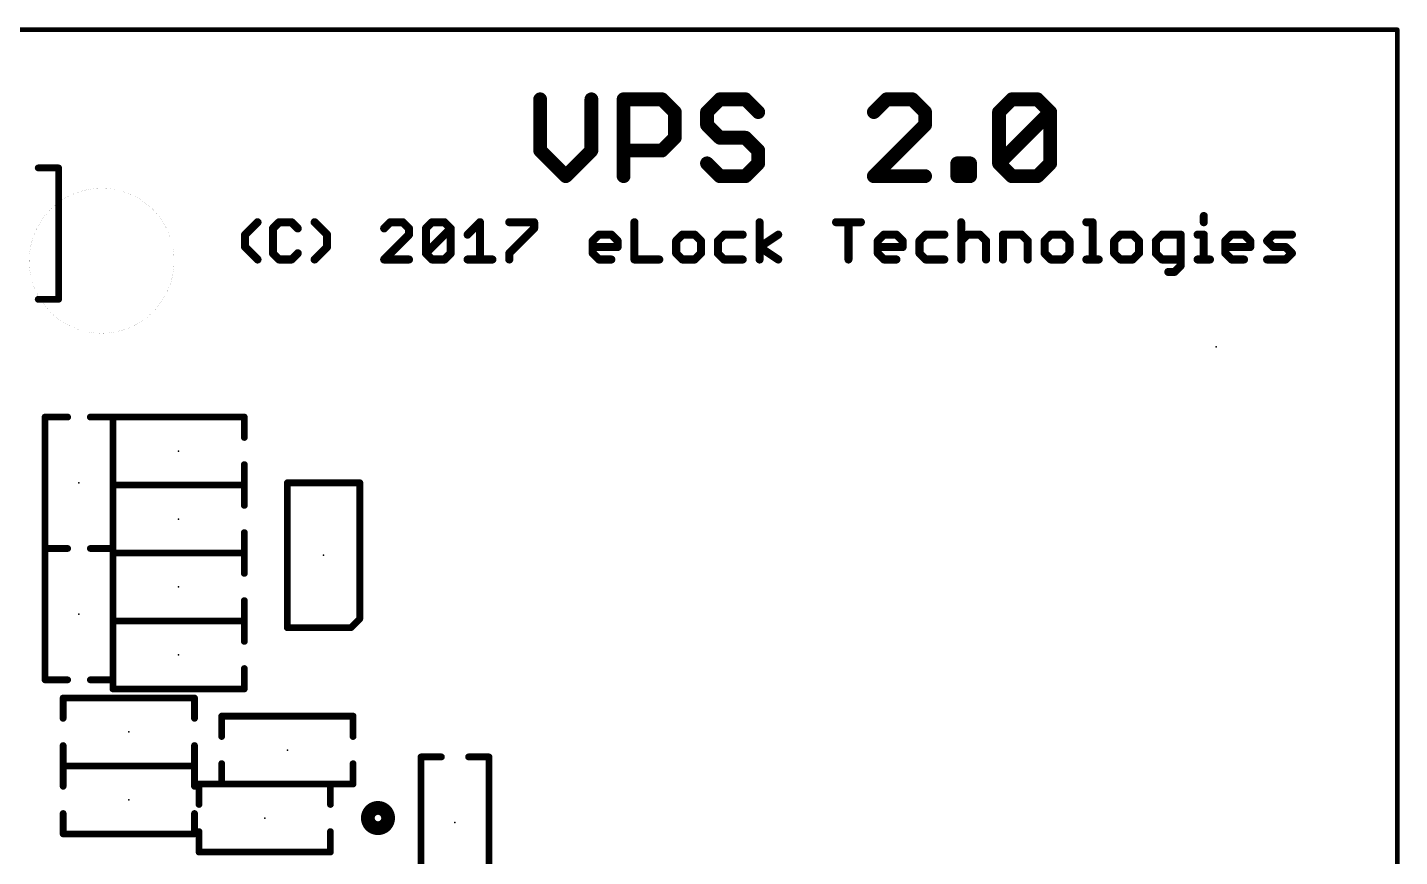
# Model space of a CAD drawing. Extents: x -8.4 to 67.9, y -16 to 61.7.
# Drawn here: x 29.76 to 60.05, y 16.75 to 35.05 of the extents above; entities that cross this region are included whole.
import ezdxf

# ---------------------------------------------------------------- set-up
doc = ezdxf.new("R2010")
doc.units = 0
for name, color, linetype in [('20', 7, 'CONTINUOUS'), ('21', 253, 'CONTINUOUS'), ('23', 7, 'CONTINUOUS')]:
    doc.layers.add(name, color=color, linetype=linetype)

msp = doc.modelspace()

# ---------------------------------------------------------------- linework, layer by layer
at = {"layer": '20', "const_width": 0.1}
for points in [[(60, 35), (0, 35)], [(60, 0), (60, 35)]]:
    msp.add_lwpolyline(points, dxfattribs=at)
at = {"layer": '20', "const_width": 0.05}
for points in [[(60.025, 35, 1), (59.975, 35)], [(60, 34.975, 1), (60, 35.025)]]:
    msp.add_lwpolyline(points, format="xyb", dxfattribs=at)
at = {"layer": '21'}
for points, const_width in [([(41.0796, 33.4642), (41.0796, 32.3332)], 0.3048), ([(42.2107, 32.3332), (42.2107, 33.4642)], 0.3048), ([(42.9212, 31.7676), (42.9212, 33.4642)], 0.3048), ([(42.9212, 33.4642), (43.7695, 33.4642)], 0.3048), ([(43.7695, 33.4642), (44.0523, 33.1815)], 0.3048), ([(44.0523, 33.1815), (44.0523, 32.6159)], 0.3048), ([(45.0455, 33.4642), (44.7627, 33.1815)], 0.3048), ([(44.7627, 33.1815), (44.7627, 32.8987)], 0.3048), ([(45.6111, 33.4642), (45.0455, 33.4642)], 0.3048), ([(45.8938, 33.1815), (45.6111, 33.4642)], 0.3048), ([(48.7287, 33.4642), (48.4459, 33.1815)], 0.3048), ([(49.2942, 33.4642), (48.7287, 33.4642)], 0.3048), ([(49.577, 33.1815), (49.2942, 33.4642)], 0.3048), ([(49.577, 32.8987), (49.577, 33.1815)], 0.3048), ([(51.2082, 33.1815), (51.491, 33.4642)], 0.3048), ([(51.2082, 32.0504), (51.2082, 33.1815)], 0.3048), ([(51.2082, 32.0504), (52.3393, 33.1815)], 0.3048), ([(51.491, 33.4642), (52.0566, 33.4642)], 0.3048), ([(52.0566, 33.4642), (52.3393, 33.1815)], 0.3048), ([(52.3393, 33.1815), (52.3393, 32.0504)], 0.3048), ([(44.7627, 32.8987), (45.0455, 32.6159)], 0.3048), ([(48.4459, 31.7676), (49.577, 32.8987)], 0.3048), ([(44.0523, 32.6159), (43.7695, 32.3332)], 0.3048), ([(45.0455, 32.6159), (45.6111, 32.6159)], 0.3048), ([(45.6111, 32.6159), (45.8938, 32.3332)], 0.3048), ([(41.0796, 32.3332), (41.6452, 31.7676)], 0.3048), ([(41.6452, 31.7676), (42.2107, 32.3332)], 0.3048), ([(43.7695, 32.3332), (42.9212, 32.3332)], 0.3048), ([(45.8938, 32.3332), (45.8938, 32.0504)], 0.3048), ([(45.0455, 31.7676), (44.7627, 32.0504)], 0.3048), ([(45.8938, 32.0504), (45.6111, 31.7676)], 0.3048), ([(50.2875, 31.7676), (50.2875, 32.0504)], 0.3048), ([(50.2875, 32.0504), (50.5702, 32.0504)], 0.3048), ([(50.5702, 32.0504), (50.5702, 31.7676)], 0.3048), ([(51.491, 31.7676), (51.2082, 32.0504)], 0.3048), ([(52.3393, 32.0504), (52.0566, 31.7676)], 0.3048), ([(30, 31.95), (30.45, 31.95)], 0.15), ([(30.45, 31.95), (30.45, 29.05)], 0.15), ([(45.6111, 31.7676), (45.0455, 31.7676)], 0.3048), ([(49.577, 31.7676), (48.4459, 31.7676)], 0.3048), ([(50.5702, 31.7676), (50.2875, 31.7676)], 0.3048), ([(52.0566, 31.7676), (51.491, 31.7676)], 0.3048), ([(55.7286, 30.8882), (55.7286, 30.751)], 0.1778), ([(34.5669, 30.4767), (34.8412, 30.751)], 0.1778), ([(35.3179, 30.751), (35.1808, 30.6139)], 0.1778), ([(35.1808, 30.6139), (35.1808, 30.0653)], 0.1778), ([(35.5922, 30.751), (35.3179, 30.751)], 0.1778), ([(35.7294, 30.6139), (35.5922, 30.751)], 0.1778), ([(36.3758, 30.4767), (36.1015, 30.751)], 0.1778), ([(37.7733, 30.751), (37.6362, 30.6139)], 0.1778), ([(38.0476, 30.751), (37.7733, 30.751)], 0.1778), ([(38.1848, 30.6139), (38.0476, 30.751)], 0.1778), ([(38.1848, 30.4767), (38.1848, 30.6139)], 0.1778), ([(38.557, 30.6139), (38.6941, 30.751)], 0.1778), ([(38.557, 30.0653), (38.557, 30.6139)], 0.1778), ([(38.557, 30.0653), (39.1056, 30.6139)], 0.1778), ([(38.6941, 30.751), (38.9684, 30.751)], 0.1778), ([(38.9684, 30.751), (39.1056, 30.6139)], 0.1778), ([(39.1056, 30.6139), (39.1056, 30.0653)], 0.1778), ([(39.4778, 30.4767), (39.7521, 30.751)], 0.1778), ([(39.7521, 30.751), (39.7521, 29.9281)], 0.1778), ([(40.3985, 30.751), (40.9471, 30.751)], 0.1778), ([(40.9471, 30.6139), (40.3985, 30.0653)], 0.1778), ([(40.9471, 30.751), (40.9471, 30.6139)], 0.1778), ([(43.1609, 30.751), (43.1609, 29.9281)], 0.1778), ([(45.9232, 29.9281), (45.9232, 30.751)], 0.1778), ([(47.6113, 30.751), (48.1599, 30.751)], 0.1778), ([(47.8856, 29.9281), (47.8856, 30.751)], 0.1778), ([(50.3737, 30.751), (50.3737, 29.9281)], 0.1778), ([(53.1361, 30.751), (53.2732, 30.751)], 0.1778), ([(53.2732, 30.751), (53.2732, 29.9281)], 0.1778), ([(34.5669, 30.2024), (34.5669, 30.4767)], 0.1778), ([(34.8412, 29.9281), (34.5669, 30.2024)], 0.1778), ([(36.1015, 29.9281), (36.3758, 30.2024)], 0.1778), ([(36.3758, 30.2024), (36.3758, 30.4767)], 0.1778), ([(37.6362, 29.9281), (38.1848, 30.4767)], 0.1778), ([(42.2401, 30.3396), (42.3773, 30.4767)], 0.1778), ([(42.2401, 30.0653), (42.2401, 30.3396)], 0.1778), ([(42.7887, 30.2024), (42.2401, 30.2024)], 0.1778), ([(42.3773, 30.4767), (42.6516, 30.4767)], 0.1778), ([(42.6516, 30.4767), (42.7887, 30.3396)], 0.1778), ([(42.7887, 30.3396), (42.7887, 30.2024)], 0.1778), ([(44.2188, 30.4767), (44.0817, 30.3396)], 0.1778), ([(44.0817, 30.3396), (44.0817, 30.0653)], 0.1778), ([(44.4931, 30.4767), (44.2188, 30.4767)], 0.1778), ([(44.6303, 30.3396), (44.4931, 30.4767)], 0.1778), ([(44.6303, 30.0653), (44.6303, 30.3396)], 0.1778), ([(45.1396, 30.4767), (45.0025, 30.3396)], 0.1778), ([(45.0025, 30.3396), (45.0025, 30.0653)], 0.1778), ([(45.5511, 30.4767), (45.1396, 30.4767)], 0.1778), ([(45.9232, 30.2024), (46.3347, 30.4767)], 0.1778), ([(46.3347, 29.9281), (45.9232, 30.2024)], 0.1778), ([(48.5321, 30.3396), (48.6693, 30.4767)], 0.1778), ([(48.5321, 30.0653), (48.5321, 30.3396)], 0.1778), ([(49.0807, 30.2024), (48.5321, 30.2024)], 0.1778), ([(48.6693, 30.4767), (48.9436, 30.4767)], 0.1778), ([(48.9436, 30.4767), (49.0807, 30.3396)], 0.1778), ([(49.0807, 30.3396), (49.0807, 30.2024)], 0.1778), ([(49.5901, 30.4767), (49.4529, 30.3396)], 0.1778), ([(49.4529, 30.3396), (49.4529, 30.0653)], 0.1778), ([(50.0015, 30.4767), (49.5901, 30.4767)], 0.1778), ([(50.3737, 30.3396), (50.5109, 30.4767)], 0.1778), ([(50.5109, 30.4767), (50.7852, 30.4767)], 0.1778), ([(50.7852, 30.4767), (50.9223, 30.3396)], 0.1778), ([(50.9223, 30.3396), (50.9223, 29.9281)], 0.1778), ([(51.2945, 29.9281), (51.2945, 30.4767)], 0.1778), ([(51.2945, 30.4767), (51.7059, 30.4767)], 0.1778), ([(51.7059, 30.4767), (51.8431, 30.3396)], 0.1778), ([(51.8431, 30.3396), (51.8431, 29.9281)], 0.1778), ([(52.3524, 30.4767), (52.2153, 30.3396)], 0.1778), ([(52.2153, 30.3396), (52.2153, 30.0653)], 0.1778), ([(52.6267, 30.4767), (52.3524, 30.4767)], 0.1778), ([(52.7639, 30.3396), (52.6267, 30.4767)], 0.1778), ([(52.7639, 30.0653), (52.7639, 30.3396)], 0.1778), ([(53.8871, 30.4767), (53.7499, 30.3396)], 0.1778), ([(53.7499, 30.3396), (53.7499, 30.0653)], 0.1778), ([(54.1614, 30.4767), (53.8871, 30.4767)], 0.1778), ([(54.2985, 30.3396), (54.1614, 30.4767)], 0.1778), ([(54.2985, 30.0653), (54.2985, 30.3396)], 0.1778), ([(54.8078, 30.4767), (54.6707, 30.3396)], 0.1778), ([(54.6707, 30.3396), (54.6707, 30.0653)], 0.1778), ([(55.2193, 30.4767), (54.8078, 30.4767)], 0.1778), ([(55.2193, 29.791), (55.2193, 30.4767)], 0.1778), ([(55.5915, 30.4767), (55.7286, 30.4767)], 0.1778), ([(55.7286, 30.4767), (55.7286, 29.9281)], 0.1778), ([(56.2053, 30.3396), (56.3425, 30.4767)], 0.1778), ([(56.2053, 30.0653), (56.2053, 30.3396)], 0.1778), ([(56.7539, 30.2024), (56.2053, 30.2024)], 0.1778), ([(56.3425, 30.4767), (56.6168, 30.4767)], 0.1778), ([(56.6168, 30.4767), (56.7539, 30.3396)], 0.1778), ([(56.7539, 30.3396), (56.7539, 30.2024)], 0.1778), ([(57.1261, 30.3396), (57.2633, 30.4767)], 0.1778), ([(57.2633, 30.2024), (57.1261, 30.3396)], 0.1778), ([(57.2633, 30.4767), (57.6747, 30.4767)], 0.1778), ([(57.5376, 30.2024), (57.2633, 30.2024)], 0.1778), ([(57.6747, 30.0653), (57.5376, 30.2024)], 0.1778), ([(35.1808, 30.0653), (35.3179, 29.9281)], 0.1778), ([(35.3179, 29.9281), (35.5922, 29.9281)], 0.1778), ([(35.5922, 29.9281), (35.7294, 30.0653)], 0.1778), ([(38.1848, 29.9281), (37.6362, 29.9281)], 0.1778), ([(38.6941, 29.9281), (38.557, 30.0653)], 0.1778), ([(38.9684, 29.9281), (38.6941, 29.9281)], 0.1778), ([(39.1056, 30.0653), (38.9684, 29.9281)], 0.1778), ([(39.4778, 29.9281), (40.0264, 29.9281)], 0.1778), ([(40.3985, 30.0653), (40.3985, 29.9281)], 0.1778), ([(42.3773, 29.9281), (42.2401, 30.0653)], 0.1778), ([(42.6516, 29.9281), (42.3773, 29.9281)], 0.1778), ([(43.1609, 29.9281), (43.7095, 29.9281)], 0.1778), ([(44.0817, 30.0653), (44.2188, 29.9281)], 0.1778), ([(44.2188, 29.9281), (44.4931, 29.9281)], 0.1778), ([(44.4931, 29.9281), (44.6303, 30.0653)], 0.1778), ([(45.0025, 30.0653), (45.1396, 29.9281)], 0.1778), ([(45.1396, 29.9281), (45.5511, 29.9281)], 0.1778), ([(48.6693, 29.9281), (48.5321, 30.0653)], 0.1778), ([(48.9436, 29.9281), (48.6693, 29.9281)], 0.1778), ([(49.4529, 30.0653), (49.5901, 29.9281)], 0.1778), ([(49.5901, 29.9281), (50.0015, 29.9281)], 0.1778), ([(52.2153, 30.0653), (52.3524, 29.9281)], 0.1778), ([(52.3524, 29.9281), (52.6267, 29.9281)], 0.1778), ([(52.6267, 29.9281), (52.7639, 30.0653)], 0.1778), ([(53.1361, 29.9281), (53.4104, 29.9281)], 0.1778), ([(53.7499, 30.0653), (53.8871, 29.9281)], 0.1778), ([(53.8871, 29.9281), (54.1614, 29.9281)], 0.1778), ([(54.1614, 29.9281), (54.2985, 30.0653)], 0.1778), ([(54.6707, 30.0653), (54.8078, 29.9281)], 0.1778), ([(54.8078, 29.9281), (55.2193, 29.9281)], 0.1778), ([(55.5915, 29.9281), (55.8658, 29.9281)], 0.1778), ([(56.3425, 29.9281), (56.2053, 30.0653)], 0.1778), ([(56.6168, 29.9281), (56.3425, 29.9281)], 0.1778), ([(57.1261, 29.9281), (57.5376, 29.9281)], 0.1778), ([(57.5376, 29.9281), (57.6747, 30.0653)], 0.1778), ([(54.945, 29.6538), (55.0821, 29.6538)], 0.1778), ([(55.0821, 29.6538), (55.2193, 29.791)], 0.1778), ([(30.45, 29.05), (30, 29.05)], 0.15), ([(30.15, 23.55), (30.15, 26.45)], 0.15), ([(30.15, 26.45), (30.65, 26.45)], 0.15), ([(31.15, 26.45), (31.65, 26.45)], 0.15), ([(31.65, 26), (31.65, 26.45)], 0.15), ([(31.65, 26.45), (34.55, 26.45)], 0.15), ([(31.65, 26.45), (31.65, 23.55)], 0.15), ([(34.55, 26.45), (34.55, 26)], 0.15), ([(31.65, 24.95), (31.65, 25.4)], 0.15), ([(34.55, 25.4), (34.55, 24.95)], 0.15), ([(34.55, 24.95), (31.65, 24.95)], 0.15), ([(31.65, 24.5), (31.65, 24.95)], 0.15), ([(31.65, 24.95), (34.55, 24.95)], 0.15), ([(34.55, 24.95), (34.55, 24.5)], 0.15), ([(35.5, 25), (37.1, 25)], 0.15), ([(35.5, 21.8), (35.5, 25)], 0.15), ([(37.1, 25), (37.1, 22)], 0.15), ([(31.65, 23.45), (31.65, 23.9)], 0.15), ([(34.55, 23.9), (34.55, 23.45)], 0.15), ([(30.65, 23.55), (30.15, 23.55)], 0.15), ([(30.15, 20.65), (30.15, 23.55)], 0.15), ([(30.15, 23.55), (30.65, 23.55)], 0.15), ([(31.65, 23.55), (31.15, 23.55)], 0.15), ([(31.15, 23.55), (31.65, 23.55)], 0.15), ([(31.65, 23.55), (31.65, 20.65)], 0.15), ([(31.65, 23), (31.65, 23.45)], 0.15), ([(31.65, 23.45), (34.55, 23.45)], 0.15), ([(34.55, 23.45), (31.65, 23.45)], 0.15), ([(34.55, 23.45), (34.55, 23)], 0.15), ([(31.65, 21.95), (31.65, 22.4)], 0.15), ([(34.55, 22.4), (34.55, 21.95)], 0.15), ([(31.65, 21.5), (31.65, 21.95)], 0.15), ([(31.65, 21.95), (34.55, 21.95)], 0.15), ([(34.55, 21.95), (31.65, 21.95)], 0.15), ([(34.55, 21.95), (34.55, 21.5)], 0.15), ([(36.9, 21.8), (35.5, 21.8)], 0.15), ([(37.1, 22), (36.9, 21.8)], 0.15), ([(31.65, 20.45), (31.65, 20.9)], 0.15), ([(34.55, 20.9), (34.55, 20.45)], 0.15), ([(30.65, 20.65), (30.15, 20.65)], 0.15), ([(31.65, 20.65), (31.15, 20.65)], 0.15), ([(30.55, 19.8), (30.55, 20.25)], 0.15), ([(30.55, 20.25), (33.45, 20.25)], 0.15), ([(34.55, 20.45), (31.65, 20.45)], 0.15), ([(33.45, 20.25), (33.45, 19.8)], 0.15), ([(34.05, 19.4), (34.05, 19.85)], 0.15), ([(34.05, 19.85), (36.95, 19.85)], 0.15), ([(36.95, 19.85), (36.95, 19.4)], 0.15), ([(30.55, 18.75), (30.55, 19.2)], 0.15), ([(33.45, 19.2), (33.45, 18.75)], 0.15), ([(30.55, 18.3), (30.55, 18.75)], 0.15), ([(30.55, 18.75), (33.45, 18.75)], 0.15), ([(33.45, 18.75), (30.55, 18.75)], 0.15), ([(33.45, 18.75), (33.45, 18.3)], 0.15), ([(34.05, 18.35), (34.05, 18.8)], 0.15), ([(36.95, 18.8), (36.95, 18.35)], 0.15), ([(38.45, 16.05), (38.45, 18.95)], 0.15), ([(38.45, 18.95), (38.9, 18.95)], 0.15), ([(39.5, 18.95), (39.95, 18.95)], 0.15), ([(39.95, 18.95), (39.95, 16.05)], 0.15), ([(33.55, 17.9), (33.55, 18.35)], 0.15), ([(33.55, 18.35), (36.45, 18.35)], 0.15), ([(36.95, 18.35), (34.05, 18.35)], 0.15), ([(36.45, 18.35), (36.45, 17.9)], 0.15), ([(30.55, 17.25), (30.55, 17.7)], 0.15), ([(33.45, 17.7), (33.45, 17.25)], 0.15), ([(33.45, 17.25), (30.55, 17.25)], 0.15), ([(33.55, 16.85), (33.55, 17.3)], 0.15), ([(36.45, 17.3), (36.45, 16.85)], 0.15), ([(36.45, 16.85), (33.55, 16.85)], 0.15)]:
    msp.add_lwpolyline(points, dxfattribs=dict(at, const_width=const_width))
for points, const_width in [([(41.1558, 33.4642, 1), (41.0034, 33.4642)], 0.1524), ([(42.2869, 33.4642, 1), (42.1345, 33.4642)], 0.1524), ([(42.9974, 33.4642, 1), (42.845, 33.4642)], 0.1524), ([(42.9212, 33.5404, 1), (42.9212, 33.388)], 0.1524), ([(43.8234, 33.5181, 1), (43.7156, 33.4104)], 0.1524), ([(43.7695, 33.388, 1), (43.7695, 33.5404)], 0.1524), ([(44.1285, 33.1815, 1), (43.9761, 33.1815)], 0.1524), ([(44.8389, 33.1815, 1), (44.6865, 33.1815)], 0.1524), ([(45.0455, 33.5404, 1), (45.0455, 33.388)], 0.1524), ([(45.0994, 33.4104, 1), (44.9916, 33.5181)], 0.1524), ([(45.665, 33.5181, 1), (45.5572, 33.4104)], 0.1524), ([(45.6111, 33.388, 1), (45.6111, 33.5404)], 0.1524), ([(48.7287, 33.5404, 1), (48.7287, 33.388)], 0.1524), ([(48.7825, 33.4104, 1), (48.6748, 33.5181)], 0.1524), ([(49.3481, 33.5181, 1), (49.2403, 33.4104)], 0.1524), ([(49.2942, 33.388, 1), (49.2942, 33.5404)], 0.1524), ([(49.6532, 33.1815, 1), (49.5008, 33.1815)], 0.1524), ([(51.2844, 33.1815, 1), (51.132, 33.1815)], 0.1524), ([(51.491, 33.5404, 1), (51.491, 33.388)], 0.1524), ([(51.5449, 33.4104, 1), (51.4371, 33.5181)], 0.1524), ([(52.1105, 33.5181, 1), (52.0027, 33.4104)], 0.1524), ([(52.0566, 33.388, 1), (52.0566, 33.5404)], 0.1524), ([(52.4155, 33.1815, 1), (52.2631, 33.1815)], 0.1524), ([(52.3932, 33.1276, 1), (52.2855, 33.2354)], 0.1524), ([(43.9984, 33.1276, 1), (44.1062, 33.2354)], 0.1524), ([(44.7089, 33.2354, 1), (44.8166, 33.1276)], 0.1524), ([(44.8166, 32.9526, 1), (44.7089, 32.8448)], 0.1524), ([(45.84, 33.1276, 1), (45.9477, 33.2354)], 0.1524), ([(48.392, 33.2354, 1), (48.4998, 33.1276)], 0.1524), ([(49.5231, 33.1276, 1), (49.6309, 33.2354)], 0.1524), ([(49.6309, 32.8448, 1), (49.5231, 32.9526)], 0.1524), ([(51.1544, 33.2354, 1), (51.2621, 33.1276)], 0.1524), ([(52.2855, 33.1276, 1), (52.3932, 33.2354)], 0.1524), ([(44.1062, 32.562, 1), (43.9984, 32.6698)], 0.1524), ([(44.6865, 32.8987, 1), (44.8389, 32.8987)], 0.1524), ([(45.0455, 32.6921, 1), (45.0455, 32.5397)], 0.1524), ([(44.9916, 32.562, 1), (45.0994, 32.6698)], 0.1524), ([(45.665, 32.6698, 1), (45.5572, 32.562)], 0.1524), ([(45.6111, 32.5397, 1), (45.6111, 32.6921)], 0.1524), ([(49.5008, 32.8987, 1), (49.6532, 32.8987)], 0.1524), ([(41.1335, 32.387, 1), (41.0257, 32.2793)], 0.1524), ([(41.0034, 32.3332, 1), (41.1558, 32.3332)], 0.1524), ([(42.1345, 32.3332, 1), (42.2869, 32.3332)], 0.1524), ([(42.2646, 32.2793, 1), (42.1568, 32.387)], 0.1524), ([(42.9212, 32.4094, 1), (42.9212, 32.257)], 0.1524), ([(43.7156, 32.387, 1), (43.8234, 32.2793)], 0.1524), ([(43.7695, 32.257, 1), (43.7695, 32.4094)], 0.1524), ([(43.9761, 32.6159, 1), (44.1285, 32.6159)], 0.1524), ([(45.97, 32.3332, 1), (45.8176, 32.3332)], 0.1524), ([(45.84, 32.2793, 1), (45.9477, 32.387)], 0.1524), ([(44.8166, 32.1043, 1), (44.7089, 31.9965)], 0.1524), ([(45.8176, 32.0504, 1), (45.97, 32.0504)], 0.1524), ([(45.9477, 31.9965, 1), (45.84, 32.1043)], 0.1524), ([(50.3637, 32.0504, 1), (50.2113, 32.0504)], 0.1524), ([(50.2875, 32.1266, 1), (50.2875, 31.9742)], 0.1524), ([(50.6464, 32.0504, 1), (50.494, 32.0504)], 0.1524), ([(50.5702, 31.9742, 1), (50.5702, 32.1266)], 0.1524), ([(51.132, 32.0504, 1), (51.2844, 32.0504)], 0.1524), ([(51.2621, 32.1043, 1), (51.1544, 31.9965)], 0.1524), ([(51.1544, 32.1043, 1), (51.2621, 31.9965)], 0.1524), ([(52.2631, 32.0504, 1), (52.4155, 32.0504)], 0.1524), ([(52.3932, 31.9965, 1), (52.2855, 32.1043)], 0.1524), ([(30, 31.9875, 1), (30, 31.9125)], 0.075), ([(30.4875, 31.95, 1), (30.4125, 31.95)], 0.075), ([(30.45, 31.9125, 1), (30.45, 31.9875)], 0.075), ([(41.5913, 31.8215, 1), (41.699, 31.7137)], 0.1524), ([(41.5913, 31.7137, 1), (41.699, 31.8215)], 0.1524), ([(42.845, 31.7676, 1), (42.9974, 31.7676)], 0.1524), ([(45.0455, 31.8438, 1), (45.0455, 31.6914)], 0.1524), ([(44.9916, 31.7137, 1), (45.0994, 31.8215)], 0.1524), ([(45.5572, 31.8215, 1), (45.665, 31.7137)], 0.1524), ([(45.6111, 31.6914, 1), (45.6111, 31.8438)], 0.1524), ([(48.4459, 31.8438, 1), (48.4459, 31.6914)], 0.1524), ([(48.392, 31.8215, 1), (48.4998, 31.7137)], 0.1524), ([(49.577, 31.6914, 1), (49.577, 31.8438)], 0.1524), ([(50.2875, 31.8438, 1), (50.2875, 31.6914)], 0.1524), ([(50.2113, 31.7676, 1), (50.3637, 31.7676)], 0.1524), ([(50.494, 31.7676, 1), (50.6464, 31.7676)], 0.1524), ([(50.5702, 31.6914, 1), (50.5702, 31.8438)], 0.1524), ([(51.491, 31.8438, 1), (51.491, 31.6914)], 0.1524), ([(51.4371, 31.7137, 1), (51.5449, 31.8215)], 0.1524), ([(52.0027, 31.8215, 1), (52.1105, 31.7137)], 0.1524), ([(52.0566, 31.6914, 1), (52.0566, 31.8438)], 0.1524), ([(31.4, 28.3, 1), (31.4, 31.5, 1), (31.4, 28.3)], 0.001), ([(55.7731, 30.8882, 1), (55.6842, 30.8882)], 0.0889), ([(34.8726, 30.7196, 1), (34.8098, 30.7824)], 0.0889), ([(35.1493, 30.6453, 1), (35.2122, 30.5824)], 0.0889), ([(35.2252, 30.6139, 1), (35.1363, 30.6139)], 0.0889), ([(35.3179, 30.7955, 1), (35.3179, 30.7066)], 0.0889), ([(35.3493, 30.7196, 1), (35.2865, 30.7824)], 0.0889), ([(35.6236, 30.7824, 1), (35.5608, 30.7196)], 0.0889), ([(35.5922, 30.7066, 1), (35.5922, 30.7955)], 0.0889), ([(35.6979, 30.5824, 1), (35.7608, 30.6453)], 0.0889), ([(36.133, 30.7824, 1), (36.0701, 30.7196)], 0.0889), ([(37.6047, 30.6453, 1), (37.6676, 30.5824)], 0.0889), ([(37.7733, 30.7955, 1), (37.7733, 30.7066)], 0.0889), ([(37.8048, 30.7196, 1), (37.7419, 30.7824)], 0.0889), ([(38.0791, 30.7824, 1), (38.0162, 30.7196)], 0.0889), ([(38.0476, 30.7066, 1), (38.0476, 30.7955)], 0.0889), ([(38.2292, 30.6139, 1), (38.1403, 30.6139)], 0.0889), ([(38.1533, 30.5824, 1), (38.2162, 30.6453)], 0.0889), ([(38.5255, 30.6453, 1), (38.5884, 30.5824)], 0.0889), ([(38.6014, 30.6139, 1), (38.5125, 30.6139)], 0.0889), ([(38.6941, 30.7955, 1), (38.6941, 30.7066)], 0.0889), ([(38.7255, 30.7196, 1), (38.6627, 30.7824)], 0.0889), ([(38.9998, 30.7824, 1), (38.937, 30.7196)], 0.0889), ([(38.9684, 30.7066, 1), (38.9684, 30.7955)], 0.0889), ([(39.15, 30.6139, 1), (39.0611, 30.6139)], 0.0889), ([(39.137, 30.5824, 1), (39.0741, 30.6453)], 0.0889), ([(39.0741, 30.5824, 1), (39.137, 30.6453)], 0.0889), ([(39.7965, 30.751, 1), (39.7076, 30.751)], 0.0889), ([(39.7835, 30.7196, 1), (39.7206, 30.7824)], 0.0889), ([(40.3985, 30.7955, 1), (40.3985, 30.7066)], 0.0889), ([(40.9916, 30.751, 1), (40.9027, 30.751)], 0.0889), ([(40.9027, 30.6139, 1), (40.9916, 30.6139)], 0.0889), ([(40.9786, 30.5824, 1), (40.9157, 30.6453)], 0.0889), ([(40.9471, 30.7066, 1), (40.9471, 30.7955)], 0.0889), ([(43.2053, 30.751, 1), (43.1164, 30.751)], 0.0889), ([(45.9677, 30.751, 1), (45.8788, 30.751)], 0.0889), ([(47.6113, 30.7955, 1), (47.6113, 30.7066)], 0.0889), ([(47.9301, 30.751, 1), (47.8412, 30.751)], 0.0889), ([(48.1599, 30.7066, 1), (48.1599, 30.7955)], 0.0889), ([(50.4181, 30.751, 1), (50.3293, 30.751)], 0.0889), ([(53.1361, 30.7955, 1), (53.1361, 30.7066)], 0.0889), ([(53.3177, 30.751, 1), (53.2288, 30.751)], 0.0889), ([(53.2732, 30.7066, 1), (53.2732, 30.7955)], 0.0889), ([(55.6842, 30.751, 1), (55.7731, 30.751)], 0.0889), ([(34.5355, 30.5081, 1), (34.5983, 30.4453)], 0.0889), ([(34.5983, 30.2338, 1), (34.5355, 30.171)], 0.0889), ([(34.6114, 30.4767, 1), (34.5225, 30.4767)], 0.0889), ([(36.4203, 30.4767, 1), (36.3314, 30.4767)], 0.0889), ([(36.3444, 30.4453, 1), (36.4073, 30.5081)], 0.0889), ([(36.4073, 30.171, 1), (36.3444, 30.2338)], 0.0889), ([(38.1403, 30.4767, 1), (38.2292, 30.4767)], 0.0889), ([(38.2162, 30.4453, 1), (38.1534, 30.5081)], 0.0889), ([(39.4463, 30.5081, 1), (39.5092, 30.4453)], 0.0889), ([(42.2087, 30.371, 1), (42.2715, 30.3081)], 0.0889), ([(42.2401, 30.2469, 1), (42.2401, 30.1579)], 0.0889), ([(42.2846, 30.3396, 1), (42.1957, 30.3396)], 0.0889), ([(42.3773, 30.5212, 1), (42.3773, 30.4322)], 0.0889), ([(42.4087, 30.4453, 1), (42.3458, 30.5081)], 0.0889), ([(42.683, 30.5081, 1), (42.6201, 30.4453)], 0.0889), ([(42.6516, 30.4322, 1), (42.6516, 30.5212)], 0.0889), ([(42.8332, 30.3396, 1), (42.7443, 30.3396)], 0.0889), ([(42.7573, 30.3081, 1), (42.8201, 30.371)], 0.0889), ([(42.7887, 30.1579, 1), (42.7887, 30.2469)], 0.0889), ([(44.0502, 30.371, 1), (44.1131, 30.3081)], 0.0889), ([(44.1261, 30.3396, 1), (44.0372, 30.3396)], 0.0889), ([(44.2188, 30.5212, 1), (44.2188, 30.4322)], 0.0889), ([(44.2503, 30.4453, 1), (44.1874, 30.5081)], 0.0889), ([(44.5246, 30.5081, 1), (44.4617, 30.4453)], 0.0889), ([(44.4931, 30.4322, 1), (44.4931, 30.5212)], 0.0889), ([(44.6747, 30.3396, 1), (44.5858, 30.3396)], 0.0889), ([(44.5988, 30.3081, 1), (44.6617, 30.371)], 0.0889), ([(44.971, 30.371, 1), (45.0339, 30.3081)], 0.0889), ([(45.0469, 30.3396, 1), (44.958, 30.3396)], 0.0889), ([(45.1396, 30.5212, 1), (45.1396, 30.4322)], 0.0889), ([(45.171, 30.4453, 1), (45.1082, 30.5081)], 0.0889), ([(45.5511, 30.4322, 1), (45.5511, 30.5212)], 0.0889), ([(45.9479, 30.2394, 1), (45.8986, 30.1654)], 0.0889), ([(46.3593, 30.4397, 1), (46.31, 30.5137)], 0.0889), ([(48.5007, 30.371, 1), (48.5636, 30.3081)], 0.0889), ([(48.5321, 30.2469, 1), (48.5321, 30.1579)], 0.0889), ([(48.5766, 30.3396, 1), (48.4877, 30.3396)], 0.0889), ([(48.6693, 30.5212, 1), (48.6693, 30.4322)], 0.0889), ([(48.7007, 30.4453, 1), (48.6379, 30.5081)], 0.0889), ([(48.975, 30.5081, 1), (48.9122, 30.4453)], 0.0889), ([(48.9436, 30.4322, 1), (48.9436, 30.5212)], 0.0889), ([(49.1252, 30.3396, 1), (49.0363, 30.3396)], 0.0889), ([(49.0493, 30.3081, 1), (49.1122, 30.371)], 0.0889), ([(49.0807, 30.1579, 1), (49.0807, 30.2469)], 0.0889), ([(49.4215, 30.371, 1), (49.4843, 30.3081)], 0.0889), ([(49.4974, 30.3396, 1), (49.4085, 30.3396)], 0.0889), ([(49.5901, 30.5212, 1), (49.5901, 30.4322)], 0.0889), ([(49.6215, 30.4453, 1), (49.5586, 30.5081)], 0.0889), ([(50.0015, 30.4322, 1), (50.0015, 30.5212)], 0.0889), ([(50.3423, 30.371, 1), (50.4051, 30.3081)], 0.0889), ([(50.5109, 30.5212, 1), (50.5109, 30.4322)], 0.0889), ([(50.5423, 30.4453, 1), (50.4794, 30.5081)], 0.0889), ([(50.8166, 30.5081, 1), (50.7537, 30.4453)], 0.0889), ([(50.7852, 30.4322, 1), (50.7852, 30.5212)], 0.0889), ([(50.9667, 30.3396, 1), (50.8779, 30.3396)], 0.0889), ([(50.8909, 30.3081, 1), (50.9537, 30.371)], 0.0889), ([(51.2945, 30.5212, 1), (51.2945, 30.4322)], 0.0889), ([(51.3389, 30.4767, 1), (51.25, 30.4767)], 0.0889), ([(51.7374, 30.5081, 1), (51.6745, 30.4453)], 0.0889), ([(51.7059, 30.4322, 1), (51.7059, 30.5212)], 0.0889), ([(51.8875, 30.3396, 1), (51.7986, 30.3396)], 0.0889), ([(51.8117, 30.3081, 1), (51.8745, 30.371)], 0.0889), ([(52.1838, 30.371, 1), (52.2467, 30.3081)], 0.0889), ([(52.2597, 30.3396, 1), (52.1708, 30.3396)], 0.0889), ([(52.3524, 30.5212, 1), (52.3524, 30.4322)], 0.0889), ([(52.3838, 30.4453, 1), (52.321, 30.5081)], 0.0889), ([(52.6581, 30.5081, 1), (52.5953, 30.4453)], 0.0889), ([(52.6267, 30.4322, 1), (52.6267, 30.5212)], 0.0889), ([(52.8083, 30.3396, 1), (52.7194, 30.3396)], 0.0889), ([(52.7324, 30.3081, 1), (52.7953, 30.371)], 0.0889), ([(53.7185, 30.371, 1), (53.7813, 30.3081)], 0.0889), ([(53.7944, 30.3396, 1), (53.7055, 30.3396)], 0.0889), ([(53.8871, 30.5212, 1), (53.8871, 30.4322)], 0.0889), ([(53.9185, 30.4453, 1), (53.8556, 30.5081)], 0.0889), ([(54.1928, 30.5081, 1), (54.1299, 30.4453)], 0.0889), ([(54.1614, 30.4322, 1), (54.1614, 30.5212)], 0.0889), ([(54.343, 30.3396, 1), (54.2541, 30.3396)], 0.0889), ([(54.2671, 30.3081, 1), (54.3299, 30.371)], 0.0889), ([(54.7151, 30.3396, 1), (54.6262, 30.3396)], 0.0889), ([(54.6393, 30.371, 1), (54.7021, 30.3081)], 0.0889), ([(54.8078, 30.5212, 1), (54.8078, 30.4322)], 0.0889), ([(54.8393, 30.4453, 1), (54.7764, 30.5081)], 0.0889), ([(55.2637, 30.4767, 1), (55.1748, 30.4767)], 0.0889), ([(55.2193, 30.4322, 1), (55.2193, 30.5212)], 0.0889), ([(55.5915, 30.5212, 1), (55.5915, 30.4322)], 0.0889), ([(55.7731, 30.4767, 1), (55.6842, 30.4767)], 0.0889), ([(55.7286, 30.4322, 1), (55.7286, 30.5212)], 0.0889), ([(56.1739, 30.371, 1), (56.2368, 30.3081)], 0.0889), ([(56.2053, 30.2469, 1), (56.2053, 30.1579)], 0.0889), ([(56.2498, 30.3396, 1), (56.1609, 30.3396)], 0.0889), ([(56.3425, 30.5212, 1), (56.3425, 30.4322)], 0.0889), ([(56.3739, 30.4453, 1), (56.3111, 30.5081)], 0.0889), ([(56.6482, 30.5081, 1), (56.5854, 30.4453)], 0.0889), ([(56.6168, 30.4322, 1), (56.6168, 30.5212)], 0.0889), ([(56.7984, 30.3396, 1), (56.7095, 30.3396)], 0.0889), ([(56.7225, 30.3081, 1), (56.7854, 30.371)], 0.0889), ([(56.7539, 30.1579, 1), (56.7539, 30.2469)], 0.0889), ([(57.1575, 30.371, 1), (57.0947, 30.3081)], 0.0889), ([(57.0947, 30.371, 1), (57.1575, 30.3081)], 0.0889), ([(57.2633, 30.5212, 1), (57.2633, 30.4322)], 0.0889), ([(57.2633, 30.2469, 1), (57.2633, 30.1579)], 0.0889), ([(57.2947, 30.4453, 1), (57.2318, 30.5081)], 0.0889), ([(57.569, 30.2338, 1), (57.5061, 30.171)], 0.0889), ([(57.5376, 30.1579, 1), (57.5376, 30.2469)], 0.0889), ([(57.6747, 30.4322, 1), (57.6747, 30.5212)], 0.0889), ([(34.5225, 30.2024, 1), (34.6114, 30.2024)], 0.0889), ([(34.8098, 29.8967, 1), (34.8726, 29.9595)], 0.0889), ([(35.2122, 30.0967, 1), (35.1493, 30.0338)], 0.0889), ([(35.1363, 30.0653, 1), (35.2252, 30.0653)], 0.0889), ([(35.3179, 29.9726, 1), (35.3179, 29.8836)], 0.0889), ([(35.2865, 29.8967, 1), (35.3493, 29.9595)], 0.0889), ([(35.5608, 29.9595, 1), (35.6236, 29.8967)], 0.0889), ([(35.5922, 29.8836, 1), (35.5922, 29.9726)], 0.0889), ([(35.7608, 30.0338, 1), (35.6979, 30.0967)], 0.0889), ([(36.0701, 29.9595, 1), (36.133, 29.8967)], 0.0889), ([(36.3314, 30.2024, 1), (36.4203, 30.2024)], 0.0889), ([(37.6362, 29.9726, 1), (37.6362, 29.8836)], 0.0889), ([(37.6048, 29.9595, 1), (37.6676, 29.8967)], 0.0889), ([(38.1848, 29.8836, 1), (38.1848, 29.9726)], 0.0889), ([(38.5884, 30.0967, 1), (38.5255, 30.0338)], 0.0889), ([(38.5255, 30.0967, 1), (38.5884, 30.0338)], 0.0889), ([(38.5125, 30.0653, 1), (38.6014, 30.0653)], 0.0889), ([(38.6941, 29.9726, 1), (38.6941, 29.8836)], 0.0889), ([(38.6627, 29.8967, 1), (38.7255, 29.9595)], 0.0889), ([(38.937, 29.9595, 1), (38.9998, 29.8967)], 0.0889), ([(38.9684, 29.8836, 1), (38.9684, 29.9726)], 0.0889), ([(39.0611, 30.0653, 1), (39.15, 30.0653)], 0.0889), ([(39.137, 30.0338, 1), (39.0741, 30.0967)], 0.0889), ([(39.4778, 29.9726, 1), (39.4778, 29.8836)], 0.0889), ([(40.0264, 29.8836, 1), (40.0264, 29.9726)], 0.0889), ([(40.3671, 30.0967, 1), (40.43, 30.0338)], 0.0889), ([(40.443, 30.0653, 1), (40.3541, 30.0653)], 0.0889), ([(42.2715, 30.0967, 1), (42.2087, 30.0338)], 0.0889), ([(42.1957, 30.0653, 1), (42.2846, 30.0653)], 0.0889), ([(42.3773, 29.9726, 1), (42.3773, 29.8836)], 0.0889), ([(42.3458, 29.8967, 1), (42.4087, 29.9595)], 0.0889), ([(42.6516, 29.8836, 1), (42.6516, 29.9726)], 0.0889), ([(42.7443, 30.2024, 1), (42.8332, 30.2024)], 0.0889), ([(43.1609, 29.9726, 1), (43.1609, 29.8836)], 0.0889), ([(43.7095, 29.8836, 1), (43.7095, 29.9726)], 0.0889), ([(44.1131, 30.0967, 1), (44.0502, 30.0338)], 0.0889), ([(44.0372, 30.0653, 1), (44.1261, 30.0653)], 0.0889), ([(44.2188, 29.9726, 1), (44.2188, 29.8836)], 0.0889), ([(44.1874, 29.8967, 1), (44.2503, 29.9595)], 0.0889), ([(44.4617, 29.9595, 1), (44.5246, 29.8967)], 0.0889), ([(44.4931, 29.8836, 1), (44.4931, 29.9726)], 0.0889), ([(44.5858, 30.0653, 1), (44.6747, 30.0653)], 0.0889), ([(44.6617, 30.0338, 1), (44.5988, 30.0967)], 0.0889), ([(45.0339, 30.0967, 1), (44.971, 30.0338)], 0.0889), ([(44.958, 30.0653, 1), (45.0469, 30.0653)], 0.0889), ([(45.1396, 29.9726, 1), (45.1396, 29.8836)], 0.0889), ([(45.1082, 29.8967, 1), (45.171, 29.9595)], 0.0889), ([(45.5511, 29.8836, 1), (45.5511, 29.9726)], 0.0889), ([(45.8986, 30.2394, 1), (45.9479, 30.1654)], 0.0889), ([(46.31, 29.8911, 1), (46.3593, 29.9651)], 0.0889), ([(48.5636, 30.0967, 1), (48.5007, 30.0338)], 0.0889), ([(48.4877, 30.0653, 1), (48.5766, 30.0653)], 0.0889), ([(48.6693, 29.9726, 1), (48.6693, 29.8836)], 0.0889), ([(48.6379, 29.8967, 1), (48.7007, 29.9595)], 0.0889), ([(48.9436, 29.8836, 1), (48.9436, 29.9726)], 0.0889), ([(49.0363, 30.2024, 1), (49.1252, 30.2024)], 0.0889), ([(49.4843, 30.0967, 1), (49.4215, 30.0338)], 0.0889), ([(49.4085, 30.0653, 1), (49.4974, 30.0653)], 0.0889), ([(49.5901, 29.9726, 1), (49.5901, 29.8836)], 0.0889), ([(49.5586, 29.8967, 1), (49.6215, 29.9595)], 0.0889), ([(50.0015, 29.8836, 1), (50.0015, 29.9726)], 0.0889), ([(52.2467, 30.0967, 1), (52.1838, 30.0338)], 0.0889), ([(52.1708, 30.0653, 1), (52.2597, 30.0653)], 0.0889), ([(52.3524, 29.9726, 1), (52.3524, 29.8836)], 0.0889), ([(52.321, 29.8967, 1), (52.3838, 29.9595)], 0.0889), ([(52.5953, 29.9595, 1), (52.6581, 29.8967)], 0.0889), ([(52.6267, 29.8836, 1), (52.6267, 29.9726)], 0.0889), ([(52.7194, 30.0653, 1), (52.8083, 30.0653)], 0.0889), ([(52.7953, 30.0338, 1), (52.7324, 30.0967)], 0.0889), ([(53.1361, 29.9726, 1), (53.1361, 29.8836)], 0.0889), ([(53.4104, 29.8836, 1), (53.4104, 29.9726)], 0.0889), ([(53.7813, 30.0967, 1), (53.7185, 30.0338)], 0.0889), ([(53.7055, 30.0653, 1), (53.7944, 30.0653)], 0.0889), ([(53.8871, 29.9726, 1), (53.8871, 29.8836)], 0.0889), ([(53.8556, 29.8967, 1), (53.9185, 29.9595)], 0.0889), ([(54.1299, 29.9595, 1), (54.1928, 29.8967)], 0.0889), ([(54.1614, 29.8836, 1), (54.1614, 29.9726)], 0.0889), ([(54.2541, 30.0653, 1), (54.343, 30.0653)], 0.0889), ([(54.3299, 30.0338, 1), (54.2671, 30.0967)], 0.0889), ([(54.6262, 30.0653, 1), (54.7151, 30.0653)], 0.0889), ([(54.7021, 30.0967, 1), (54.6393, 30.0338)], 0.0889), ([(54.8078, 29.9726, 1), (54.8078, 29.8836)], 0.0889), ([(54.7764, 29.8967, 1), (54.8393, 29.9595)], 0.0889), ([(55.2193, 29.8836, 1), (55.2193, 29.9726)], 0.0889), ([(55.5915, 29.9726, 1), (55.5915, 29.8836)], 0.0889), ([(55.8658, 29.8836, 1), (55.8658, 29.9726)], 0.0889), ([(56.2368, 30.0967, 1), (56.1739, 30.0338)], 0.0889), ([(56.1609, 30.0653, 1), (56.2498, 30.0653)], 0.0889), ([(56.3425, 29.9726, 1), (56.3425, 29.8836)], 0.0889), ([(56.3111, 29.8967, 1), (56.3739, 29.9595)], 0.0889), ([(56.6168, 29.8836, 1), (56.6168, 29.9726)], 0.0889), ([(56.7095, 30.2024, 1), (56.7984, 30.2024)], 0.0889), ([(57.1261, 29.9726, 1), (57.1261, 29.8836)], 0.0889), ([(57.2318, 30.171, 1), (57.2947, 30.2338)], 0.0889), ([(57.5061, 29.9595, 1), (57.569, 29.8967)], 0.0889), ([(57.5376, 29.8836, 1), (57.5376, 29.9726)], 0.0889), ([(57.7061, 30.0338, 1), (57.6433, 30.0967)], 0.0889), ([(57.6433, 30.0338, 1), (57.7061, 30.0967)], 0.0889), ([(39.7076, 29.9281, 1), (39.7965, 29.9281)], 0.0889), ([(40.3541, 29.9281, 1), (40.443, 29.9281)], 0.0889), ([(43.1164, 29.9281, 1), (43.2053, 29.9281)], 0.0889), ([(45.8788, 29.9281, 1), (45.9677, 29.9281)], 0.0889), ([(47.8412, 29.9281, 1), (47.9301, 29.9281)], 0.0889), ([(50.3293, 29.9281, 1), (50.4181, 29.9281)], 0.0889), ([(50.8779, 29.9281, 1), (50.9667, 29.9281)], 0.0889), ([(51.25, 29.9281, 1), (51.3389, 29.9281)], 0.0889), ([(51.7986, 29.9281, 1), (51.8875, 29.9281)], 0.0889), ([(53.2288, 29.9281, 1), (53.3177, 29.9281)], 0.0889), ([(54.945, 29.6983, 1), (54.945, 29.6093)], 0.0889), ([(55.0507, 29.6852, 1), (55.1136, 29.6224)], 0.0889), ([(55.0821, 29.6093, 1), (55.0821, 29.6983)], 0.0889), ([(55.1748, 29.791, 1), (55.2637, 29.791)], 0.0889), ([(55.2507, 29.7595, 1), (55.1879, 29.8224)], 0.0889), ([(55.6842, 29.9281, 1), (55.7731, 29.9281)], 0.0889), ([(30, 29.0875, 1), (30, 29.0125)], 0.075), ([(30.4125, 29.05, 1), (30.4875, 29.05)], 0.075), ([(30.45, 29.0125, 1), (30.45, 29.0875)], 0.075), ([(30.1875, 26.45, 1), (30.1125, 26.45)], 0.075), ([(30.15, 26.4875, 1), (30.15, 26.4125)], 0.075), ([(30.65, 26.4125, 1), (30.65, 26.4875)], 0.075), ([(31.15, 26.4875, 1), (31.15, 26.4125)], 0.075), ([(31.6875, 26.45, 1), (31.6125, 26.45)], 0.075), ([(31.65, 26.4875, 1), (31.65, 26.4125)], 0.075), ([(31.6875, 26.45, 1), (31.6125, 26.45)], 0.075), ([(31.65, 26.4125, 1), (31.65, 26.4875)], 0.075), ([(34.5875, 26.45, 1), (34.5125, 26.45)], 0.075), ([(34.55, 26.4125, 1), (34.55, 26.4875)], 0.075), ([(31.6125, 26, 1), (31.6875, 26)], 0.075), ([(34.5125, 26, 1), (34.5875, 26)], 0.075), ([(31.6875, 25.4, 1), (31.6125, 25.4)], 0.075), ([(34.5875, 25.4, 1), (34.5125, 25.4)], 0.075), ([(31.65, 24.9875, 1), (31.65, 24.9125)], 0.075), ([(31.6875, 24.95, 1), (31.6125, 24.95)], 0.075), ([(31.65, 24.9875, 1), (31.65, 24.9125)], 0.075), ([(31.6125, 24.95, 1), (31.6875, 24.95)], 0.075), ([(34.5875, 24.95, 1), (34.5125, 24.95)], 0.075), ([(34.5125, 24.95, 1), (34.5875, 24.95)], 0.075), ([(34.55, 24.9125, 1), (34.55, 24.9875)], 0.075), ([(34.55, 24.9125, 1), (34.55, 24.9875)], 0.075), ([(35.5, 25.0375, 1), (35.5, 24.9625)], 0.075), ([(35.5375, 25, 1), (35.4625, 25)], 0.075), ([(37.1375, 25, 1), (37.0625, 25)], 0.075), ([(37.1, 24.9625, 1), (37.1, 25.0375)], 0.075), ([(31.6125, 24.5, 1), (31.6875, 24.5)], 0.075), ([(34.5125, 24.5, 1), (34.5875, 24.5)], 0.075), ([(31.6875, 23.9, 1), (31.6125, 23.9)], 0.075), ([(34.5875, 23.9, 1), (34.5125, 23.9)], 0.075), ([(30.15, 23.5875, 1), (30.15, 23.5125)], 0.075), ([(30.1875, 23.55, 1), (30.1125, 23.55)], 0.075), ([(30.15, 23.5875, 1), (30.15, 23.5125)], 0.075), ([(30.65, 23.5125, 1), (30.65, 23.5875)], 0.075), ([(30.65, 23.5125, 1), (30.65, 23.5875)], 0.075), ([(31.15, 23.5875, 1), (31.15, 23.5125)], 0.075), ([(31.15, 23.5875, 1), (31.15, 23.5125)], 0.075), ([(31.6875, 23.55, 1), (31.6125, 23.55)], 0.075), ([(31.65, 23.5125, 1), (31.65, 23.5875)], 0.075), ([(31.65, 23.5125, 1), (31.65, 23.5875)], 0.075), ([(30.1125, 23.55, 1), (30.1875, 23.55)], 0.075), ([(31.6125, 23.55, 1), (31.6875, 23.55)], 0.075), ([(31.6875, 23.45, 1), (31.6125, 23.45)], 0.075), ([(31.65, 23.4875, 1), (31.65, 23.4125)], 0.075), ([(31.65, 23.4875, 1), (31.65, 23.4125)], 0.075), ([(31.6125, 23.45, 1), (31.6875, 23.45)], 0.075), ([(34.5875, 23.45, 1), (34.5125, 23.45)], 0.075), ([(34.5125, 23.45, 1), (34.5875, 23.45)], 0.075), ([(34.55, 23.4125, 1), (34.55, 23.4875)], 0.075), ([(34.55, 23.4125, 1), (34.55, 23.4875)], 0.075), ([(31.6125, 23, 1), (31.6875, 23)], 0.075), ([(34.5125, 23, 1), (34.5875, 23)], 0.075), ([(31.6875, 22.4, 1), (31.6125, 22.4)], 0.075), ([(34.5875, 22.4, 1), (34.5125, 22.4)], 0.075), ([(31.6875, 21.95, 1), (31.6125, 21.95)], 0.075), ([(31.65, 21.9875, 1), (31.65, 21.9125)], 0.075), ([(31.65, 21.9875, 1), (31.65, 21.9125)], 0.075), ([(31.6125, 21.95, 1), (31.6875, 21.95)], 0.075), ([(34.5875, 21.95, 1), (34.5125, 21.95)], 0.075), ([(34.5125, 21.95, 1), (34.5875, 21.95)], 0.075), ([(34.55, 21.9125, 1), (34.55, 21.9875)], 0.075), ([(34.55, 21.9125, 1), (34.55, 21.9875)], 0.075), ([(35.5, 21.8375, 1), (35.5, 21.7625)], 0.075), ([(35.4625, 21.8, 1), (35.5375, 21.8)], 0.075), ([(36.8735, 21.8265, 1), (36.9265, 21.7735)], 0.075), ([(36.9, 21.7625, 1), (36.9, 21.8375)], 0.075), ([(37.0625, 22, 1), (37.1375, 22)], 0.075), ([(37.1265, 21.9735, 1), (37.0735, 22.0265)], 0.075), ([(31.6125, 21.5, 1), (31.6875, 21.5)], 0.075), ([(34.5125, 21.5, 1), (34.5875, 21.5)], 0.075), ([(31.6875, 20.9, 1), (31.6125, 20.9)], 0.075), ([(34.5875, 20.9, 1), (34.5125, 20.9)], 0.075), ([(30.15, 20.6875, 1), (30.15, 20.6125)], 0.075), ([(30.1125, 20.65, 1), (30.1875, 20.65)], 0.075), ([(30.65, 20.6125, 1), (30.65, 20.6875)], 0.075), ([(31.15, 20.6875, 1), (31.15, 20.6125)], 0.075), ([(31.6125, 20.65, 1), (31.6875, 20.65)], 0.075), ([(31.65, 20.6125, 1), (31.65, 20.6875)], 0.075), ([(30.5875, 20.25, 1), (30.5125, 20.25)], 0.075), ([(30.55, 20.2875, 1), (30.55, 20.2125)], 0.075), ([(31.65, 20.4875, 1), (31.65, 20.4125)], 0.075), ([(31.6125, 20.45, 1), (31.6875, 20.45)], 0.075), ([(33.4875, 20.25, 1), (33.4125, 20.25)], 0.075), ([(33.45, 20.2125, 1), (33.45, 20.2875)], 0.075), ([(34.5125, 20.45, 1), (34.5875, 20.45)], 0.075), ([(34.55, 20.4125, 1), (34.55, 20.4875)], 0.075), ([(30.5125, 19.8, 1), (30.5875, 19.8)], 0.075), ([(33.4125, 19.8, 1), (33.4875, 19.8)], 0.075), ([(34.0875, 19.85, 1), (34.0125, 19.85)], 0.075), ([(34.05, 19.8875, 1), (34.05, 19.8125)], 0.075), ([(36.9875, 19.85, 1), (36.9125, 19.85)], 0.075), ([(36.95, 19.8125, 1), (36.95, 19.8875)], 0.075), ([(34.0125, 19.4, 1), (34.0875, 19.4)], 0.075), ([(36.9125, 19.4, 1), (36.9875, 19.4)], 0.075), ([(30.5875, 19.2, 1), (30.5125, 19.2)], 0.075), ([(33.4875, 19.2, 1), (33.4125, 19.2)], 0.075), ([(30.5875, 18.75, 1), (30.5125, 18.75)], 0.075), ([(30.55, 18.7875, 1), (30.55, 18.7125)], 0.075), ([(30.55, 18.7875, 1), (30.55, 18.7125)], 0.075), ([(30.5125, 18.75, 1), (30.5875, 18.75)], 0.075), ([(33.4875, 18.75, 1), (33.4125, 18.75)], 0.075), ([(33.4125, 18.75, 1), (33.4875, 18.75)], 0.075), ([(33.45, 18.7125, 1), (33.45, 18.7875)], 0.075), ([(33.45, 18.7125, 1), (33.45, 18.7875)], 0.075), ([(34.0875, 18.8, 1), (34.0125, 18.8)], 0.075), ([(36.9875, 18.8, 1), (36.9125, 18.8)], 0.075), ([(38.4875, 18.95, 1), (38.4125, 18.95)], 0.075), ([(38.45, 18.9875, 1), (38.45, 18.9125)], 0.075), ([(38.9, 18.9125, 1), (38.9, 18.9875)], 0.075), ([(39.5, 18.9875, 1), (39.5, 18.9125)], 0.075), ([(39.9875, 18.95, 1), (39.9125, 18.95)], 0.075), ([(39.95, 18.9125, 1), (39.95, 18.9875)], 0.075), ([(30.5125, 18.3, 1), (30.5875, 18.3)], 0.075), ([(33.4125, 18.3, 1), (33.4875, 18.3)], 0.075), ([(33.5875, 18.35, 1), (33.5125, 18.35)], 0.075), ([(33.55, 18.3875, 1), (33.55, 18.3125)], 0.075), ([(34.05, 18.3875, 1), (34.05, 18.3125)], 0.075), ([(34.0125, 18.35, 1), (34.0875, 18.35)], 0.075), ([(36.4875, 18.35, 1), (36.4125, 18.35)], 0.075), ([(36.45, 18.3125, 1), (36.45, 18.3875)], 0.075), ([(36.9125, 18.35, 1), (36.9875, 18.35)], 0.075), ([(36.95, 18.3125, 1), (36.95, 18.3875)], 0.075), ([(33.5125, 17.9, 1), (33.5875, 17.9)], 0.075), ([(36.4125, 17.9, 1), (36.4875, 17.9)], 0.075), ([(37.5, 17.3764, 1), (37.5, 17.8236, 1), (37.5, 17.3764)], 0.3048), ([(30.5875, 17.7, 1), (30.5125, 17.7)], 0.075), ([(33.4875, 17.7, 1), (33.4125, 17.7)], 0.075), ([(30.55, 17.2875, 1), (30.55, 17.2125)], 0.075), ([(30.5125, 17.25, 1), (30.5875, 17.25)], 0.075), ([(33.4125, 17.25, 1), (33.4875, 17.25)], 0.075), ([(33.45, 17.2125, 1), (33.45, 17.2875)], 0.075), ([(33.5875, 17.3, 1), (33.5125, 17.3)], 0.075), ([(36.4875, 17.3, 1), (36.4125, 17.3)], 0.075), ([(33.55, 16.8875, 1), (33.55, 16.8125)], 0.075), ([(33.5125, 16.85, 1), (33.5875, 16.85)], 0.075), ([(36.4125, 16.85, 1), (36.4875, 16.85)], 0.075), ([(36.45, 16.8125, 1), (36.45, 16.8875)], 0.075)]:
    msp.add_lwpolyline(points, format="xyb", dxfattribs=dict(at, const_width=const_width))
at = {"layer": '23', "const_width": 0.1}
for points in [[(0, 35), (60, 35)], [(60, 35), (60, 0)]]:
    msp.add_lwpolyline(points, dxfattribs=at)
at = {"layer": '23', "const_width": 0.05}
for points in [[(60.025, 35, 1), (59.975, 35)], [(60, 34.975, 1), (60, 35.025)]]:
    msp.add_lwpolyline(points, format="xyb", dxfattribs=at)
at = {"layer": '23'}
for p in [(56, 28), (33.1, 25.7), (30.9, 25), (33.1, 24.2), (36.3, 23.4), (33.1, 22.7), (30.9, 22.1), (33.1, 21.2), (32, 19.5), (35.5, 19.1), (32, 18), (35, 17.6), (39.2, 17.5)]:
    msp.add_point(p, dxfattribs=at)

doc.saveas('drawing.dxf')
